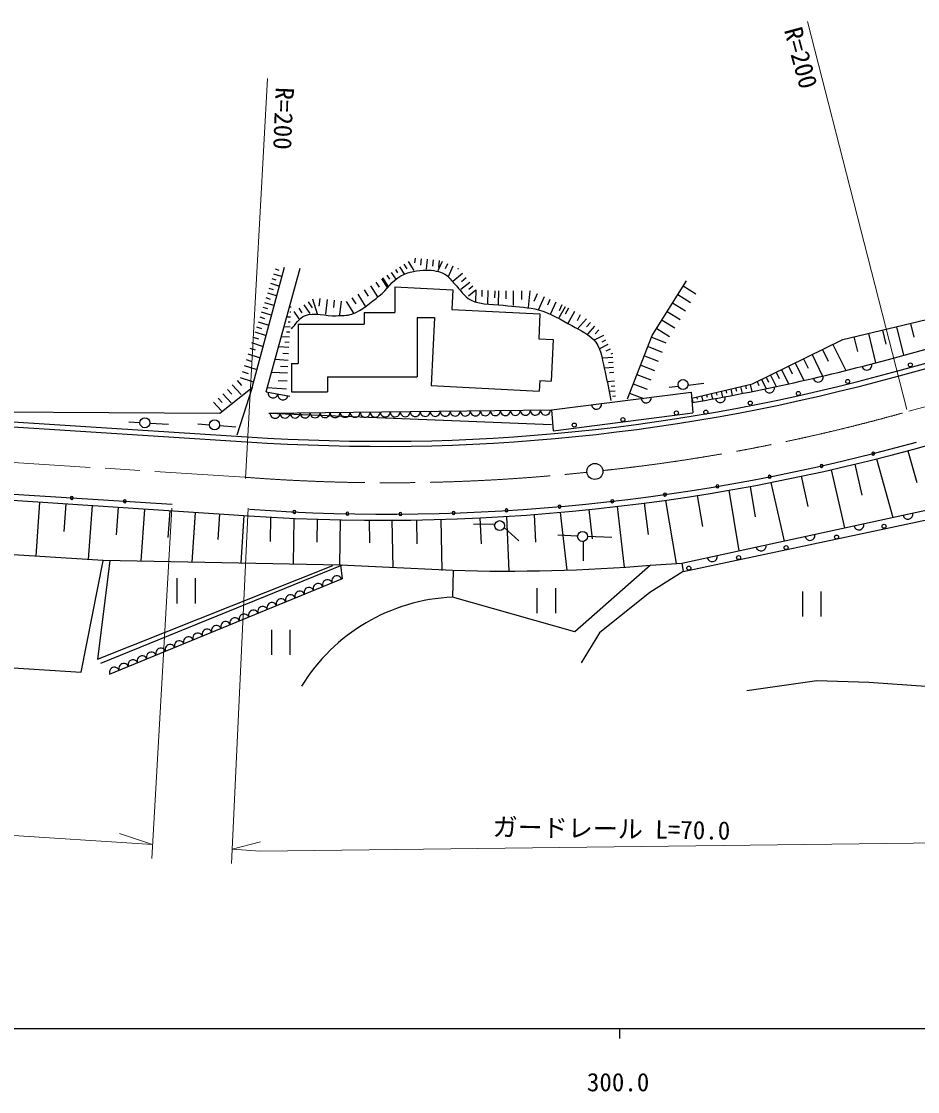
# Model space of a CAD drawing. Units: millimetres, scale not verified. Extents: x 40000 to 680000, y 20000 to 380000.
# Drawn here: x 308268 to 397746, y 198715 to 305566 of the extents above; entities that cross this region are included whole.
import ezdxf
from ezdxf.enums import TextEntityAlignment as Align

# ---------------------------------------------------------------- set-up
doc = ezdxf.new("R2010")
doc.units = ezdxf.units.MM
doc.header["$LTSCALE"] = 1000
doc.linetypes.add('CHAIN', pattern=[18.5, 12, -1.5, 3.5, -1.5])
for name, color, linetype, lineweight in [('M-BGD', 7, 'Continuous', 25), ('M-BMK', 2, 'CHAIN', 13), ('M-BMK-SRVR', 3, 'Continuous', 25), ('M-STR-HTXT', 7, 'Continuous', 13), ('M-TTL-BAND', 7, 'Continuous', 25)]:
    doc.layers.add(name, color=color, linetype=linetype, lineweight=lineweight)
doc.styles.add('ＭＳ ゴシック', font='')
doc.styles.get('ＭＳ ゴシック').set_extended_font_data('MS Gothic')

msp = doc.modelspace()

# ---------------------------------------------------------------- linework, layer by layer
at = {"layer": 'M-BGD'}
for p, q in [((395765, 270673), (476088, 292711)), ((395898, 270191), (476220, 292229)), ((395452, 271988), (448269, 286487)), ((331306, 269005), (334538, 281019)), ((346034, 281054), (346525, 280297)), ((346454, 281326), (346754, 280864)), ((346873, 281599), (347452, 280697)), ((347566, 281925), (347522, 281446)), ((348168, 281869), (348109, 281233)), ((348769, 281814), (348674, 280822)), ((349371, 281758), (349313, 281140)), ((350281, 281606), (349854, 280677)), ((349972, 281703), (349906, 280990)), ((350813, 281364), (350584, 280862)), ((351344, 281123), (350861, 280060)), ((332715, 268591), (336112, 280936)), ((333436, 280373), (334219, 280122)), ((333588, 280849), (333970, 280727)), ((344334, 279952), (344893, 279091)), ((344765, 280231), (345016, 279843)), ((345195, 280510), (345642, 279821)), ((345615, 280782), (345811, 280479)), ((352311, 280383), (351345, 279588)), ((351876, 280881), (351837, 280796)), ((332979, 278944), (333400, 278809)), ((333131, 279420), (333954, 279157)), ((333283, 279896), (333685, 279768)), ((343117, 279163), (343832, 278059)), ((343669, 279521), (343991, 279024)), ((344221, 279878), (344793, 278994)), ((345556, 279049), (351351, 278757)), ((345556, 279049), (345556, 276503)), ((353028, 279512), (352157, 278795)), ((352669, 279948), (352210, 279570)), ((353345, 279126), (352940, 278793)), ((371260, 274194), (374657, 279662)), ((374339, 279149), (375613, 278358)), ((332675, 277991), (333116, 277850)), ((332827, 278467), (333689, 278192)), ((337335, 277879), (337789, 276369)), ((338063, 277894), (337974, 277123)), ((341266, 277965), (341659, 277358)), ((341843, 278338), (342595, 277145)), ((342480, 278751), (342879, 278135)), ((351351, 278757), (351253, 276814)), ((353641, 278722), (352924, 278131)), ((353655, 278751), (353611, 277552)), ((354254, 278728), (354231, 278090)), ((354854, 278706), (354804, 277354)), ((355530, 278681), (355503, 277963)), ((355892, 278668), (355882, 277311)), ((356638, 278668), (356638, 277880)), ((357383, 278668), (357383, 277187)), ((358214, 278668), (358214, 277790)), ((359045, 278668), (358874, 276990)), ((359780, 278374), (359431, 277593)), ((360454, 278072), (359900, 276804)), ((373811, 278300), (375085, 277508)), ((332371, 277038), (332831, 276891)), ((332523, 277515), (333424, 277227)), ((335200, 277022), (335072, 277029)), ((335960, 276934), (336275, 276476)), ((336451, 277271), (337059, 276387)), ((336893, 277575), (337311, 276967)), ((338806, 277808), (338635, 276322)), ((339498, 277728), (339415, 277011)), ((340190, 277648), (340030, 276264)), ((340689, 277591), (341437, 276436)), ((351253, 276814), (360046, 276370)), ((361044, 277808), (360784, 277228)), ((361633, 277545), (361106, 276365)), ((362561, 277052), (361919, 275975)), ((362223, 277281), (361952, 276676)), ((362883, 276924), (362559, 276332)), ((373284, 277451), (374558, 276659)), ((144075, 276011), (330769, 264104)), ((332062, 276072), (332542, 275918)), ((332219, 276562), (333159, 276262)), ((335144, 276024), (334797, 276043)), ((335172, 276523), (335053, 276530)), ((335470, 276596), (335967, 275861)), ((342491, 276503), (345556, 276503)), ((342491, 276503), (342491, 275343)), ((347793, 276006), (349516, 276006)), ((347793, 276006), (347793, 270082)), ((349516, 276006), (349173, 269201)), ((360046, 276370), (359920, 273871)), ((363478, 276599), (362827, 275411)), ((364072, 276274), (363746, 275678)), ((364679, 275871), (363799, 274872)), ((372228, 275752), (373502, 274960)), ((372756, 276601), (374030, 275810)), ((390295, 273811), (400568, 276255)), ((144043, 275512), (330737, 263605)), ((331742, 275070), (332243, 274910)), ((331905, 275582), (332886, 275268)), ((335088, 275025), (334521, 275057)), ((335116, 275525), (334888, 275537)), ((335905, 275343), (342491, 275343)), ((335905, 275343), (335905, 271408)), ((365089, 275510), (364689, 275055)), ((365499, 275149), (364777, 274330)), ((365908, 274788), (365550, 274382)), ((371700, 274902), (372975, 274111)), ((394239, 274749), (394578, 273324)), ((395646, 275084), (396325, 272228)), ((397052, 275418), (397382, 274030)), ((331408, 274025), (331931, 273859)), ((331579, 274559), (332601, 274232)), ((335033, 274027), (334246, 274071)), ((335004, 273523), (334556, 273548)), ((335060, 274526), (334722, 274545)), ((359920, 273871), (361366, 273798)), ((361366, 273798), (361158, 269656)), ((366374, 274190), (365467, 273736)), ((366598, 273743), (366204, 273545)), ((368775, 267897), (371260, 274194)), ((371199, 274039), (372595, 273489)), ((381264, 269378), (390295, 273811)), ((391390, 274071), (391738, 272610)), ((392833, 274414), (393533, 271471)), ((331060, 272936), (331605, 272762)), ((331238, 273492), (332305, 273152)), ((334976, 273019), (333968, 273075)), ((366822, 273295), (366001, 272885)), ((367045, 272848), (366619, 272635)), ((370832, 273109), (372228, 272558)), ((388251, 272807), (388820, 271647)), ((389289, 273317), (390568, 270711)), ((330697, 271800), (331266, 271618)), ((330883, 272380), (331995, 272025)), ((334904, 271726), (333612, 271799)), ((334940, 272373), (334365, 272405)), ((335242, 271408), (335905, 271408)), ((335242, 271408), (335242, 268591)), ((367310, 271997), (366313, 271927)), ((367345, 271498), (366873, 271465)), ((367269, 272401), (367119, 272326)), ((370465, 272179), (371860, 271628)), ((385529, 271471), (386389, 269718)), ((386371, 271884), (386832, 270944)), ((387212, 272297), (388265, 270153)), ((330319, 270615), (330911, 270426)), ((330512, 271220), (331672, 270849)), ((334832, 270434), (333255, 270522)), ((334868, 271080), (334151, 271120)), ((367380, 271000), (366490, 270937)), ((367415, 270501), (366997, 270471)), ((370098, 271249), (371493, 270698)), ((383612, 270531), (383915, 269913)), ((384165, 270802), (384864, 269378)), ((384847, 271137), (385221, 270375)), ((329326, 269269), (330213, 268313)), ((329805, 269712), (330259, 269222)), ((330126, 270010), (331336, 269624)), ((334788, 269646), (333913, 269695)), ((338846, 270082), (347793, 270082)), ((338846, 270082), (338846, 268591)), ((360019, 269713), (359966, 268658)), ((360019, 269713), (361158, 269656)), ((367473, 269636), (366732, 269588)), ((369364, 269389), (370759, 268838)), ((369731, 270319), (371126, 269768)), ((374824, 269262), (376407, 269451)), ((375203, 267947), (381264, 269378)), ((381042, 269326), (381210, 268613)), ((381713, 269599), (381907, 269204)), ((382162, 269819), (382614, 268899)), ((382611, 270039), (382856, 269539)), ((383060, 270259), (383624, 269111)), ((328075, 266437), (331306, 269005)), ((328370, 268383), (329210, 267475)), ((328848, 268826), (329280, 268360)), ((331306, 269005), (329774, 264242)), ((332715, 268591), (335055, 268146)), ((334744, 268857), (332821, 268965)), ((335242, 268591), (338846, 268591)), ((349173, 269201), (359966, 268658)), ((361194, 266768), (375154, 268550)), ((367537, 268638), (366910, 268598)), ((367505, 269137), (367163, 269115)), ((368996, 268458), (370392, 267908)), ((372928, 269036), (373852, 269146)), ((375154, 268550), (375320, 266479)), ((376662, 268292), (376721, 268042)), ((377149, 268407), (377277, 267864)), ((377636, 268521), (377700, 268249)), ((378122, 268636), (378262, 268044)), ((378609, 268751), (378679, 268455)), ((379095, 268866), (379246, 268229)), ((379582, 268981), (379658, 268661)), ((380069, 269096), (380229, 268419)), ((380555, 269211), (380636, 268867)), ((327462, 267542), (328260, 266681)), ((327916, 267962), (328325, 267520)), ((367569, 268139), (367284, 268121)), ((375203, 267947), (375303, 267519)), ((375689, 268062), (375742, 267836)), ((376176, 268177), (376291, 267689)), ((303800, 266603), (328075, 266437)), ((332984, 266437), (361194, 266768)), ((332984, 266437), (361194, 265319)), ((361194, 266768), (361360, 264697)), ((361360, 264697), (375320, 266479)), ((318993, 265598), (320099, 265529)), ((321097, 265467), (322970, 265350)), ((325869, 265391), (327058, 265301)), ((328054, 265225), (329680, 265101)), ((243388, 261992), (330959, 256192)), ((393630, 261890), (395271, 256037)), ((396762, 262706), (397654, 259527)), ((260952, 261329), (323337, 257352)), ((389106, 260806), (390434, 254988)), ((391473, 261360), (392183, 258250)), ((386107, 260147), (386795, 257135)), ((378902, 258758), (379903, 252705)), ((381014, 259137), (381518, 256086)), ((383097, 259534), (384432, 253687)), ((310062, 257576), (309693, 252177)), ((372586, 257748), (373630, 251438)), ((375747, 258234), (376261, 255125)), ((312690, 257402), (312500, 254630)), ((315317, 257228), (314948, 251844)), ((317930, 257055), (317741, 254294)), ((320544, 256882), (320189, 251688)), ((323085, 256714), (322903, 254054)), ((325626, 256545), (325287, 251590)), ((362059, 256549), (362740, 250787)), ((364906, 256822), (365249, 253914)), ((367748, 257135), (368464, 251072)), ((370462, 257471), (370831, 254346)), ((374207, 251470), (399807, 257021)), ((328057, 256384), (327882, 253822)), ((330488, 256224), (330164, 251496)), ((333151, 256061), (333111, 253650)), ((335470, 255947), (335393, 251395)), ((337789, 255860), (337751, 253571)), ((340109, 255800), (340033, 251309)), ((342977, 255763), (343012, 253512)), ((345263, 255762), (345337, 251022)), ((347709, 255790), (347746, 253420)), ((350155, 255847), (350234, 250755)), ((353417, 255366), (355571, 255408)), ((354040, 255999), (354160, 253420)), ((356696, 256146), (356950, 250685)), ((359460, 256336), (359589, 253559)), ((374341, 250641), (399914, 256071)), ((356482, 255035), (357932, 253709)), ((290073, 253417), (316430, 251760)), ((361826, 254289), (363806, 254213)), ((364353, 253627), (364353, 251721)), ((364800, 254175), (367211, 254082)), ((314245, 240606), (316440, 251708)), ((317103, 251708), (315860, 241890)), ((315860, 241890), (339348, 251252)), ((316192, 241476), (340342, 251294)), ((316430, 251760), (340125, 251304)), ((340125, 251304), (351351, 250766)), ((340125, 251304), (340301, 249927)), ((371069, 251263), (363540, 244604)), ((371069, 251263), (374207, 251470)), ((374207, 251470), (374341, 250641)), ((351361, 250693), (351320, 248083)), ((374341, 250641), (370996, 248539)), ((340301, 249927), (317020, 240358)), ((323788, 249963), (323788, 247463)), ((325663, 247463), (325663, 249963)), ((359744, 248968), (359744, 246468)), ((361619, 246468), (361619, 248968)), ((363540, 244604), (351320, 248083)), ((370996, 248539), (365984, 244521)), ((386256, 248637), (386256, 246137)), ((388131, 246137), (388131, 248637)), ((333232, 244826), (333232, 242326)), ((335107, 242326), (335107, 244826)), ((263541, 243755), (314245, 240606)), ((365984, 244521), (364161, 241538)), ((387690, 239716), (380690, 238721)), ((392869, 239550), (387690, 239716)), ((399041, 239136), (392869, 239550))]:
    msp.add_line(p, q, dxfattribs=at)
for centre, radius in [((397026, 271273), 200), ((374326, 269306), 500), ((390771, 269616), 200), ((385842, 268415), 200), ((381037, 267462), 200), ((373663, 266468), 200), ((376604, 266551), 200), ((320598, 265495), 500), ((327557, 265288), 500), ((363473, 265267), 200), ((368319, 265805), 200), ((356016, 255221), 500), ((364301, 254144), 500), ((394396, 255159), 200), ((389653, 254082), 200), ((379877, 252032), 200), ((384620, 253026), 200), ((374906, 250975), 200)]:
    msp.add_circle(centre, radius, dxfattribs=at)
for centre, radius, start, end in [((340272, 473091), 208537, 279.65262, 285.34377), ((344169, 456336), 192699, 266.01336, 285.53043), ((392692, 271251), 500, 194.55883, 14.55883), ((344169, 456336), 193199, 266.01336, 285.53043), ((387838, 270052), 500, 193.18508, 13.18508), ((333394, 268462), 500, 169.22735, 349.22735), ((334376, 268275), 500, 169.22735, 349.22735), ((382957, 268970), 500, 191.81132, 11.81132), ((365694, 267343), 500, 187.27145, 7.27145), ((370654, 267976), 500, 187.27145, 7.27145), ((378051, 268005), 500, 190.43756, 10.43756), ((333590, 266444), 500, 180.67305, 0.67305), ((334590, 266456), 500, 180.67305, 0.67305), ((335590, 266468), 500, 180.67305, 0.67305), ((336590, 266479), 500, 180.67305, 0.67305), ((337590, 266491), 500, 180.67305, 0.67305), ((338590, 266503), 500, 180.67305, 0.67305), ((339590, 266515), 500, 180.67305, 0.67305), ((340590, 266526), 500, 180.67305, 0.67305), ((341590, 266538), 500, 180.67305, 0.67305), ((342589, 266550), 500, 180.67305, 0.67305), ((343589, 266562), 500, 180.67305, 0.67305), ((344589, 266573), 500, 180.67305, 0.67305), ((345589, 266585), 500, 180.67305, 0.67305), ((346589, 266597), 500, 180.67305, 0.67305), ((347589, 266609), 500, 180.67305, 0.67305), ((348589, 266620), 500, 180.67305, 0.67305), ((349589, 266632), 500, 180.67305, 0.67305), ((350589, 266644), 500, 180.67305, 0.67305), ((351589, 266656), 500, 180.67305, 0.67305), ((352589, 266667), 500, 180.67305, 0.67305), ((353589, 266679), 500, 180.67305, 0.67305), ((354589, 266691), 500, 180.67305, 0.67305), ((355589, 266703), 500, 180.67305, 0.67305), ((356589, 266714), 500, 180.67305, 0.67305), ((357588, 266726), 500, 180.67305, 0.67305), ((358588, 266738), 500, 180.67305, 0.67305), ((359588, 266750), 500, 180.67305, 0.67305), ((360588, 266761), 500, 180.67305, 0.67305), ((344194, 458122), 202363, 266.25029, 287.19953), ((344785, 454387), 198010, 266.02022, 285.48563), ((393317, 262417), 150, 0, 180), ((393317, 262417), 150, 180, 0), ((388162, 261187), 150, 0, 180), ((388162, 261187), 150, 180, 0), ((382976, 260095), 150, 0, 180), ((382976, 260095), 150, 180, 0), ((377762, 259143), 150, 0, 180), ((377762, 259143), 150, 180, 0), ((313302, 257992), 150, 0, 180), ((313302, 257992), 150, 180, 0), ((318591, 257655), 150, 0, 180), ((318591, 257655), 150, 180, 0), ((367268, 257658), 150, 0, 180), ((367268, 257658), 150, 180, 0), ((372525, 258330), 150, 0, 180), ((372525, 258330), 150, 180, 0), ((335520, 256594), 150, 0, 180), ((335520, 256594), 150, 180, 0), ((340817, 256417), 150, 0, 180), ((346117, 256382), 150, 0, 180), ((351416, 256489), 150, 0, 180), ((351416, 256489), 150, 180, 0), ((356710, 256737), 150, 0, 180), ((356710, 256737), 150, 180, 0), ((361995, 257127), 150, 0, 180), ((361995, 257127), 150, 180, 0), ((396780, 256364), 500, 192.23398, 12.23398), ((340817, 256417), 150, 180, 0), ((346117, 256382), 150, 180, 0), ((391893, 255305), 500, 192.23398, 12.23398), ((387007, 254245), 500, 192.23398, 12.23398), ((382120, 253186), 500, 192.23398, 12.23398), ((377234, 252126), 500, 192.23398, 12.23398), ((356715, 429299), 178614, 268.27892, 274.60933), ((339759, 249704), 500, 22.34423, 202.34423), ((336985, 248564), 500, 22.34423, 202.34423), ((337910, 248944), 500, 22.34423, 202.34423), ((338834, 249324), 500, 22.34423, 202.34423), ((334210, 247423), 500, 22.34423, 202.34423), ((335135, 247803), 500, 22.34423, 202.34423), ((336060, 248184), 500, 22.34423, 202.34423), ((352149, 229439), 18663, 92.54779, 148.47269), ((332360, 246663), 500, 22.34423, 202.34423), ((333285, 247043), 500, 22.34423, 202.34423), ((329585, 245522), 500, 22.34423, 202.34423), ((330510, 245903), 500, 22.34423, 202.34423), ((331435, 246283), 500, 22.34423, 202.34423), ((326811, 244382), 500, 22.34423, 202.34423), ((327735, 244762), 500, 22.34423, 202.34423), ((328660, 245142), 500, 22.34423, 202.34423), ((324036, 243241), 500, 22.34423, 202.34423), ((324961, 243622), 500, 22.34423, 202.34423), ((325886, 244002), 500, 22.34423, 202.34423), ((321261, 242101), 500, 22.34423, 202.34423), ((322186, 242481), 500, 22.34423, 202.34423), ((323111, 242861), 500, 22.34423, 202.34423), ((319411, 241341), 500, 22.34423, 202.34423), ((320336, 241721), 500, 22.34423, 202.34423), ((317561, 240580), 500, 22.34423, 202.34423), ((318486, 240960), 500, 22.34423, 202.34423)]:
    msp.add_arc(centre, radius, start, end, dxfattribs=at)
msp.add_open_spline([(335221, 274857), (335663, 275298), (335969, 275943), (336547, 276182), (337516, 276584), (338647, 276127), (339695, 276182), (340222, 276210), (340773, 276169), (341269, 276348), (342299, 276720), (343142, 277493), (344003, 278171), (344771, 278775), (345292, 279704), (346157, 280159), (346934, 280567), (347848, 280740), (348725, 280739), (349348, 280738), (350003, 280626), (350548, 280325), (350958, 280098), (351211, 279662), (351542, 279330), (352067, 278806), (352455, 278092), (353116, 277756), (354238, 277187), (355600, 277357), (356845, 277176), (357865, 277028), (358922, 277056), (359910, 276762), (361082, 276414), (362165, 275799), (363224, 275188), (364067, 274702), (365052, 274316), (365627, 273531), (366241, 272692), (366281, 271556), (366538, 270548), (366775, 269620), (366925, 268671), (367118, 267732)], degree=3, knots=[0, 0, 0, 0, 1, 1, 1, 2, 2, 2, 3, 3, 3, 4, 4, 4, 5, 5, 5, 6, 6, 6, 7, 7, 7, 8, 8, 8, 9, 9, 9, 10, 10, 10, 11, 11, 11, 12, 12, 12, 13, 13, 13, 14, 14, 14, 15, 15, 15, 15], dxfattribs=at)
at = {"layer": 'M-BMK'}
for p, q in [((461229, 284284), (396861, 266642)), ((266219, 264167), (330581, 260055))]:
    msp.add_line(p, q, dxfattribs=at)
for centre, radius, start, end in [((346793, 443104), 183428, 276.11055, 285.84016), ((344967, 446240), 186740, 265.58186, 276.07445)]:
    msp.add_arc(centre, radius, start, end, dxfattribs=at)
at = {"layer": 'M-BMK-SRVR'}
msp.add_circle((365523, 260635), 800, dxfattribs=at)
at = {"layer": 'M-STR-HTXT'}
for p, q in [((396680, 266815), (386762, 305566)), ((330649, 259939), (332853, 299878)), ((323275, 256956), (321287, 221994)), ((330897, 256956), (329240, 221497)), ((259392, 227291), (321367, 223402)), ((321367, 223402), (318056, 224479)), ((329306, 222904), (332140, 223651)), ((332114, 222728), (406678, 223622)), ((329306, 222904), (332114, 222728))]:
    msp.add_line(p, q, dxfattribs=at)
at = {"layer": 'M-TTL-BAND'}
for p, q in [((40000, 205000), (579000, 205000)), ((368000, 205000), (368000, 204000))]:
    msp.add_line(p, q, dxfattribs=at)

# ---------------------------------------------------------------- texts
at = {"layer": 'M-STR-HTXT', "style": 'ＭＳ ゴシック'}
for s, rotation, p in [('R=200', 285.182, (383867, 304559)), ('R=200', 267.717, (333108, 299044)), ('ガードレール L=70.0', 359.107, (355294, 223682))]:
    msp.add_text(s, height=1833, rotation=rotation, dxfattribs=at).set_placement(p, align=Align.BOTTOM_LEFT)
at = {"layer": 'M-TTL-BAND', "style": 'ＭＳ ゴシック'}
msp.add_text('300.0', height=1833, dxfattribs=at).set_placement((367844, 198195), align=Align.BOTTOM_CENTER)

doc.saveas('drawing.dxf')
